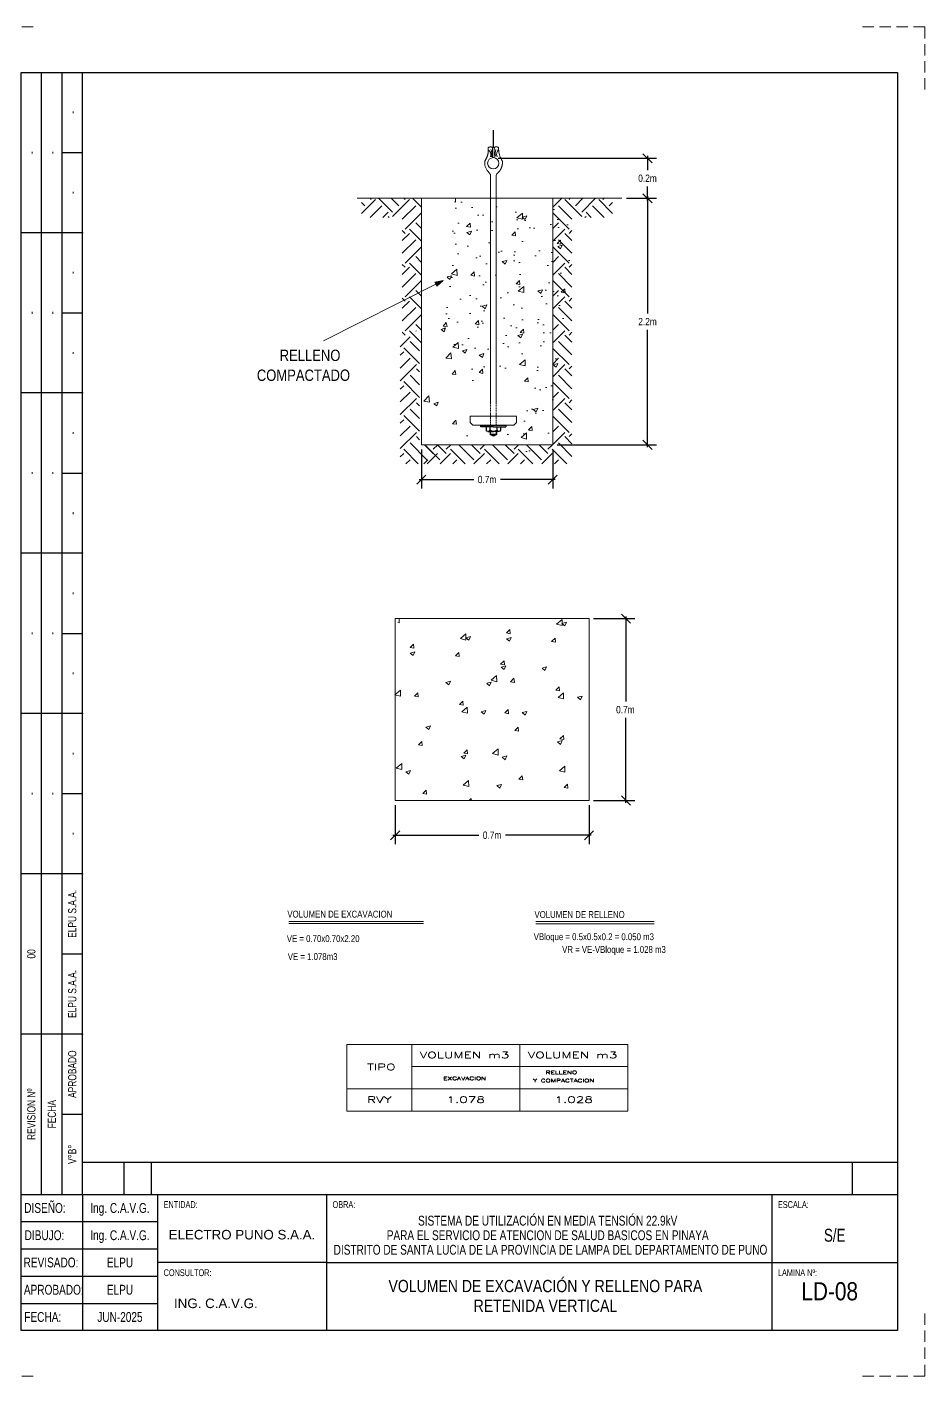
# Model space of a CAD drawing. Header units: millimetres. Extents: x 1804 to 3757, y 2643 to 7323.
# Drawn here: x 2236.7 to 2434.2, y 2642.5 to 2939.5 of the extents above; entities that cross this region are included whole.
import ezdxf
from ezdxf.enums import TextEntityAlignment as Align

# ---------------------------------------------------------------- set-up
doc = ezdxf.new("R2010")
doc.units = ezdxf.units.MM
doc.linetypes.add('DASHED', pattern=[0.75, 0.5, -0.25])
doc.linetypes.add('HIDDEN', pattern=[0.375, 0.25, -0.125])
for name, color, linetype in [('_Cajetin Linea 1', 5, 'Continuous'), ('_Cajetin Linea 2', 2, 'Continuous'), ('_Texto 1', 7, 'Continuous'), ('_Texto 2', 7, 'Continuous'), ('_Texto 3', 4, 'Continuous'), ('_Texto 4', 7, 'Continuous'), ('_Texto 6', 7, 'Continuous'), ('CAJETIN_T-1', 104, 'Continuous'), ('TEXTO', 7, 'Continuous')]:
    doc.layers.add(name, color=color, linetype=linetype)
for name, color, linetype, lineweight in [('_Cajetin Linea 3', 5, 'Continuous', 30), ('_Cajetin Linea 4', 3, 'DASHED', 0), ('DIBUJO', 7, 'Continuous', 20), ('POSTE', 7, 'Continuous', 13)]:
    doc.layers.add(name, color=color, linetype=linetype, lineweight=lineweight)
doc.styles.add('Cajetin', font='swissc.ttf')
doc.styles.add('Disylays_86', font='swisscl.ttf', dxfattribs={"height": 2.2})
doc.styles.add('hco_01', font='simplex.shx', dxfattribs={"width": 1.6, "height": 3})
doc.styles.add('ROMANS', font='romans.shx')
doc.styles.add('TEXTO1', font='arial.ttf')
doc.styles.add('texto50', font='ARIALN.TTF', dxfattribs={"height": 0.06})
doc.dimstyles.new('ELECTRICO', dxfattribs={"dimtxt": 1.4, "dimasz": 2, "dimexe": 2, "dimexo": 1, "dimgap": 1, "dimtad": 0, "dimtih": 1, "dimtoh": 1, "dimdsep": 46, "dimtxsty": 'ROMANS', "dimblk1": 'OBLIQUE', "dimblk2": 'OBLIQUE', "dimsah": 1, "dimcen": 0.09, "dimdle": 0.5, "dimclrd": 7, "dimclrt": 7, "dimadec": 0, "dimazin": 0, "dimtfac": 0.1125, "dimtofl": 0, "dimtmove": 2, "dimatfit": 2, "dimfxl": 1, "dimtolj": 1, "dimlwd": -1, "dimarcsym": 0})

# ---------------------------------------------------------------- blocks, each defined once
blk = doc.blocks.new('TUERCAEX')
for p, q in [((1.5, 0), (-1.5, 0)), ((-1.5, 0), (-1.5, -0.2)), ((1.5, -0.2), (1.5, 0)), ((-0.86, -0.2), (-0.86, -0.6)), ((-0.66, -0.75), (0, -0.75)), ((-0.43, -0.2), (-0.43, -0.75)), ((-0.37, -0.72), (-0.37, -1.13)), ((-0.37, -1.13), (-0.37, -0.72)), ((-0.37, -1.13), (0.4, -1.13)), ((-0.37, -1.13), (0, -1.33)), ((0.4, -1.13), (-0.37, -1.13)), ((0.67, -0.75), (0, -0.75)), ((0, -1.33), (0.4, -1.13)), ((0.4, -0.75), (0.4, -1.13)), ((0.43, -0.2), (0.43, -0.75)), ((0.86, -0.2), (0.86, -0.57))]:
    blk.add_line(p, q)
at = {"color": 7}
for q in [(-1.5, -0.2), (1.5, -0.2)]:
    blk.add_line((0, -0.2), q, dxfattribs=at)
for centre, radius, start, end in [((-0.65, -0.53), 0.224, 200.6742, 340.9874), ((-0.01, -0.07), 0.684, 231.2204, 310.0314), ((0.64, -0.54), 0.216, 194.3886, 349.7862)]:
    blk.add_arc(centre, radius, start, end)
blk = doc.blocks.new('CAJETIN ARMADO')
at = {"layer": '_Cajetin Linea 1', "ltscale": 5}
for p, q in [((1569.36, 5536.82), (1389.95, 5536.82)), ((1399.05, 5536.82), (1399.05, 5529.78)), ((1405.05, 5536.82), (1405.05, 5529.78)), ((1559.36, 5536.82), (1559.36, 5529.78))]:
    blk.add_line(p, q, dxfattribs=at)
at = {"layer": '_Cajetin Linea 1'}
for p in [(1376.45, 5529.82), (1389.95, 5529.82)]:
    blk.add_line(p, (1569.36, 5529.82), dxfattribs=at)
at = {"layer": '_Cajetin Linea 1', "color": 5}
for p, q in [((1389.95, 5529.82), (1389.95, 5499.82)), ((1406.45, 5529.82), (1406.45, 5499.82)), ((1443.64, 5529.82), (1443.64, 5499.82)), ((1541.67, 5529.82), (1541.67, 5499.82)), ((1376.45, 5523.82), (1406.45, 5523.82)), ((1376.45, 5517.82), (1406.45, 5517.82)), ((1443.64, 5514.82), (1406.45, 5514.82)), ((1443.64, 5514.82), (1569.36, 5514.82)), ((1376.45, 5511.82), (1406.45, 5511.82)), ((1376.45, 5505.82), (1406.45, 5505.82))]:
    blk.add_line(p, q, dxfattribs=at)
at = {"layer": '_Cajetin Linea 2', "color": 3}
for points in [[(1380.95, 5529.82), (1380.95, 5776.82)], [(1385.45, 5529.82), (1385.45, 5776.82)], [(1389.95, 5529.82), (1389.95, 5776.82)], [(1385.45, 5759.18), (1389.95, 5759.18)], [(1389.95, 5741.53), (1376.45, 5741.53)], [(1385.45, 5723.89), (1389.95, 5723.89)], [(1389.95, 5706.25), (1376.45, 5706.25)], [(1385.45, 5688.61), (1389.95, 5688.61)], [(1389.95, 5670.96), (1376.45, 5670.96)], [(1385.45, 5653.32), (1389.95, 5653.32)], [(1389.95, 5635.68), (1376.45, 5635.68)], [(1385.45, 5618.03), (1389.95, 5618.03)], [(1389.95, 5600.39), (1376.45, 5600.39)], [(1385.45, 5582.75), (1389.95, 5582.75)], [(1389.95, 5565.11), (1376.45, 5565.11)], [(1385.45, 5547.46), (1389.95, 5547.46)]]:
    blk.add_lwpolyline(points, dxfattribs=at)
at = {"layer": '_Cajetin Linea 2', "color": 2}
blk.add_point((1389.95, 5600.39), dxfattribs=at)
at = {"layer": '_Cajetin Linea 2', "color": 3}
blk.add_point((1380.95, 5565.11), dxfattribs=at)
at = {"layer": '_Cajetin Linea 2'}
for p in [(1385.45, 5565.11), (1389.95, 5565.11)]:
    blk.add_point(p, dxfattribs=at)
at = {"layer": '_Cajetin Linea 3', "ltscale": 0.1}
blk.add_lwpolyline([(1569.36, 5499.82), (1376.45, 5499.82), (1376.45, 5776.82), (1569.36, 5776.82)], close=True, dxfattribs=at)
at = {"layer": '_Cajetin Linea 4', "ltscale": 5}
for p, q in [((1365.36, 5786.82), (1365.36, 5771.82)), ((1365.36, 5786.82), (1380.36, 5786.82)), ((1575.36, 5786.82), (1560.36, 5786.82)), ((1575.36, 5786.82), (1575.36, 5771.82)), ((1365.36, 5489.82), (1365.36, 5504.82)), ((1575.36, 5489.82), (1575.36, 5504.82)), ((1365.36, 5489.82), (1380.36, 5489.82)), ((1575.36, 5489.82), (1560.36, 5489.82))]:
    blk.add_line(p, q, dxfattribs=at)
at = {"layer": 'CAJETIN_T-1', "color": 2}
for p in [(1389.95, 5741.53), (1389.95, 5706.25), (1389.95, 5670.96), (1389.95, 5635.68)]:
    blk.add_point(p, dxfattribs=at)
at = {"layer": '_Texto 1', "style": 'Disylays_86'}
for s, p in [('-', (1387.7, 5768)), ('-', (1378.7, 5759.18)), ('-', (1383.2, 5759.18)), ('-', (1387.7, 5750.36)), ('-', (1387.7, 5732.71)), ('-', (1378.7, 5723.89)), ('-', (1383.2, 5723.89)), ('-', (1387.7, 5715.07)), ('-', (1387.7, 5697.43)), ('-', (1378.7, 5688.61)), ('-', (1383.2, 5688.61)), ('-', (1387.7, 5679.78)), ('-', (1387.7, 5662.14)), ('-', (1378.7, 5653.32)), ('-', (1383.2, 5653.32)), ('-', (1387.7, 5644.5)), ('-', (1387.7, 5626.86)), ('-', (1378.7, 5618.03)), ('-', (1383.2, 5618.03)), ('-', (1387.7, 5609.21)), ('ELPU S.A.A.', (1387.7, 5591.57)), ('00', (1378.7, 5582.75)), ('ELPU S.A.A.', (1387.7, 5573.93)), ('APROBADO', (1387.7, 5556.28)), ('REVISION Nº', (1378.7, 5547.46)), ('FECHA', (1383.2, 5547.46)), ('V%%DB%%D', (1387.7, 5538.64))]:
    blk.add_text(s, height=1.8, rotation=90, dxfattribs=at).set_placement(p, align=Align.MIDDLE_CENTER)
for s, p in [('DISEÑO:', (1381.69, 5526.82)), ('SISTEMA DE UTILIZACIÓN EN MEDIA TENSIÓN 22.9kV ', (1492.66, 5524.02)), ('DIBUJO:', (1381.59, 5520.82)), ('PARA EL SERVICIO DE ATENCION DE SALUD BASICOS EN PINAYA ', (1492.66, 5520.82)), (' DISTRITO DE SANTA LUCIA DE LA PROVINCIA DE LAMPA DEL DEPARTAMENTO DE PUNO', (1492.66, 5517.62)), ('REVISADO:  ', (1383.64, 5514.82)), ('APROBADO:', (1383.64, 5508.82)), ('FECHA:', (1381.21, 5502.82))]:
    blk.add_text(s, height=2.16, dxfattribs=at).set_placement(p, align=Align.MIDDLE_CENTER)
at = {"layer": '_Texto 2', "style": 'Disylays_86'}
for s, p in [('ENTIDAD:', (1407.81, 5526.82)), ('OBRA:', (1445, 5526.82)), ('ESCALA:', (1543.03, 5526.82)), ('CONSULTOR:', (1407.81, 5511.82)), ('LAMINA Nº:', (1543.03, 5511.82))]:
    blk.add_text(s, height=1.5, dxfattribs=at).set_placement(p)
at = {"layer": '_Texto 3', "style": 'Disylays_86'}
for s, p in [('Ing. C.A.V.G.', (1398.2, 5526.82)), ('Ing. C.A.V.G.', (1398.2, 5520.82)), ('ELPU', (1398.2, 5514.82)), ('ELPU', (1398.2, 5508.82)), ('JUN-2025', (1398.2, 5502.82))]:
    blk.add_text(s, height=2.16, dxfattribs=at).set_placement(p, align=Align.MIDDLE_CENTER)
at = {"layer": '_Texto 4', "ltscale": 2, "style": 'TEXTO1'}
for s, p in [('ELECTRO PUNO S.A.A.', (1408.92, 5519.89)), ('ING. C.A.V.G.', (1410.1, 5504.77))]:
    blk.add_text(s, height=2.1, dxfattribs=at).set_placement(p)
at = {"layer": '_Texto 6', "style": 'Disylays_86'}
blk.add_text('S/E', height=2.851, dxfattribs=at).set_placement((1555.52, 5520.82), align=Align.MIDDLE_CENTER)
blk = doc.blocks.new('_Oblique')
at = {"color": 0, "lineweight": -2}
blk.add_line((-0.5, -0.5), (0.5, 0.5), dxfattribs=at)
blk = doc.blocks.new('*D372')
at = {"layer": 'Defpoints', "color": 0, "transparency": 16777216}
for p in [(2339.43, 2910.61), (2373.3, 2910.61), (2367.65, 2901.79)]:
    blk.add_point(p, dxfattribs=at)
at = {"layer": 'TEXTO', "color": 0, "lineweight": -2, "transparency": 16777216}
for p, q in [((2340.43, 2910.61), (2375.3, 2910.61)), ((2368.65, 2901.79), (2375.3, 2901.79))]:
    blk.add_line(p, q, dxfattribs=at)
at = {"layer": 'TEXTO', "color": 7, "transparency": 16777216}
for p, q in [((2373.3, 2911.11), (2373.3, 2908.02)), ((2373.3, 2901.29), (2373.3, 2904.38))]:
    blk.add_line(p, q, dxfattribs=at)
at = {"layer": 'TEXTO', "color": 7, "transparency": 16777216, "xscale": 2, "yscale": 2, "zscale": 2}
for p, rotation in [((2373.3, 2910.61), 90), ((2373.3, 2901.79), 270)]:
    blk.add_blockref('_Oblique', p, dxfattribs=dict(at, rotation=rotation))
at = {"layer": 'TEXTO', "color": 7, "lineweight": 15, "transparency": 16777216, "insert": (2373.3, 2906.2), "char_height": 0.06, "attachment_point": 5, "style": 'texto50'}
blk.add_mtext('\\A1;{\\H26.667x;0.2m}', dxfattribs=at)
blk = doc.blocks.new('*D373')
at = {"layer": 'Defpoints', "color": 0, "transparency": 16777216}
for p in [(2367.65, 2901.79), (2352.44, 2847.52), (2373.3, 2847.52)]:
    blk.add_point(p, dxfattribs=at)
at = {"layer": 'TEXTO', "color": 0, "lineweight": -2, "transparency": 16777216}
for p, q in [((2368.65, 2901.79), (2375.3, 2901.79)), ((2353.44, 2847.52), (2375.3, 2847.52))]:
    blk.add_line(p, q, dxfattribs=at)
at = {"layer": 'TEXTO', "color": 7, "transparency": 16777216}
for p, q in [((2373.3, 2902.29), (2373.3, 2876.46)), ((2373.3, 2847.02), (2373.3, 2872.85))]:
    blk.add_line(p, q, dxfattribs=at)
at = {"layer": 'TEXTO', "color": 7, "transparency": 16777216, "xscale": 2, "yscale": 2, "zscale": 2}
for p, rotation in [((2373.3, 2901.79), 90), ((2373.3, 2847.52), 270)]:
    blk.add_blockref('_Oblique', p, dxfattribs=dict(at, rotation=rotation))
at = {"layer": 'TEXTO', "color": 7, "lineweight": 15, "transparency": 16777216, "insert": (2373.3, 2874.65), "char_height": 0.06, "attachment_point": 5, "style": 'texto50'}
blk.add_mtext('\\A1;{\\H26.667x;2.2m}', dxfattribs=at)
blk = doc.blocks.new('*D374')
at = {"layer": 'Defpoints', "color": 0, "transparency": 16777216}
for p in [(2323.54, 2847.52), (2352.44, 2847.52), (2323.54, 2839.87)]:
    blk.add_point(p, dxfattribs=at)
at = {"layer": 'TEXTO', "color": 0, "lineweight": -2, "transparency": 16777216}
for p, q in [((2323.54, 2846.52), (2323.54, 2837.87)), ((2352.44, 2846.52), (2352.44, 2837.87))]:
    blk.add_line(p, q, dxfattribs=at)
at = {"layer": 'TEXTO', "color": 7, "transparency": 16777216}
for p, q in [((2323.04, 2839.87), (2335.05, 2839.87)), ((2352.94, 2839.87), (2340.94, 2839.87))]:
    blk.add_line(p, q, dxfattribs=at)
at = {"layer": 'TEXTO', "color": 7, "transparency": 16777216, "xscale": 2, "yscale": 2, "zscale": 2, "rotation": 180}
blk.add_blockref('_Oblique', (2323.54, 2839.87), dxfattribs=at)
at = {"layer": 'TEXTO', "color": 7, "transparency": 16777216, "xscale": 2, "yscale": 2, "zscale": 2}
blk.add_blockref('_Oblique', (2352.44, 2839.87), dxfattribs=at)
at = {"layer": 'TEXTO', "color": 7, "lineweight": 15, "transparency": 16777216, "insert": (2337.99, 2839.87), "char_height": 0.06, "attachment_point": 5, "style": 'texto50'}
blk.add_mtext('\\A1;{\\H26.667x;0.7m}', dxfattribs=at)
blk = doc.blocks.new('*D375')
at = {"layer": 'Defpoints', "color": 0, "transparency": 16777216}
for p in [(2317.76, 2769.21), (2360.43, 2769.21), (2317.76, 2761.57)]:
    blk.add_point(p, dxfattribs=at)
at = {"layer": 'TEXTO', "color": 0, "lineweight": -2, "transparency": 16777216}
for p, q in [((2317.76, 2768.21), (2317.76, 2759.57)), ((2360.43, 2768.21), (2360.43, 2759.57))]:
    blk.add_line(p, q, dxfattribs=at)
at = {"layer": 'TEXTO', "color": 7, "transparency": 16777216}
for p, q in [((2317.26, 2761.57), (2336.15, 2761.57)), ((2360.93, 2761.57), (2342.03, 2761.57))]:
    blk.add_line(p, q, dxfattribs=at)
at = {"layer": 'TEXTO', "color": 7, "transparency": 16777216, "xscale": 2, "yscale": 2, "zscale": 2, "rotation": 180}
blk.add_blockref('_Oblique', (2317.76, 2761.57), dxfattribs=at)
at = {"layer": 'TEXTO', "color": 7, "transparency": 16777216, "xscale": 2, "yscale": 2, "zscale": 2}
blk.add_blockref('_Oblique', (2360.43, 2761.57), dxfattribs=at)
at = {"layer": 'TEXTO', "color": 7, "lineweight": 15, "transparency": 16777216, "insert": (2339.09, 2761.57), "char_height": 0.06, "attachment_point": 5, "style": 'texto50'}
blk.add_mtext('\\A1;{\\H26.667x;0.7m}', dxfattribs=at)
blk = doc.blocks.new('*D376')
at = {"layer": 'Defpoints', "color": 0, "transparency": 16777216}
for p in [(2360.43, 2809.25), (2360.43, 2769.21), (2368.54, 2769.21)]:
    blk.add_point(p, dxfattribs=at)
at = {"layer": 'TEXTO', "color": 7, "transparency": 16777216}
for p, q in [((2368.54, 2809.75), (2368.54, 2791.02)), ((2368.54, 2768.71), (2368.54, 2787.39))]:
    blk.add_line(p, q, dxfattribs=at)
at = {"layer": 'TEXTO', "color": 0, "lineweight": -2, "transparency": 16777216}
for p, q in [((2361.43, 2809.25), (2370.54, 2809.25)), ((2361.43, 2769.21), (2370.54, 2769.21))]:
    blk.add_line(p, q, dxfattribs=at)
at = {"layer": 'TEXTO', "color": 7, "transparency": 16777216, "xscale": 2, "yscale": 2, "zscale": 2}
for p, rotation in [((2368.54, 2809.25), 90), ((2368.54, 2769.21), 270)]:
    blk.add_blockref('_Oblique', p, dxfattribs=dict(at, rotation=rotation))
at = {"layer": 'TEXTO', "color": 7, "lineweight": 15, "transparency": 16777216, "insert": (2368.42, 2789.2), "char_height": 0.06, "attachment_point": 5, "style": 'texto50'}
blk.add_mtext('\\A1;{\\H26.667x;0.7m}', dxfattribs=at)

msp = doc.modelspace()

# ---------------------------------------------------------------- hatches: boundary and pattern name
at = {"lineweight": 15}
h = msp.add_hatch(dxfattribs=at)
h.set_pattern_fill('AR-CONC', color=256, scale=1.40625, angle=-5.55658, style=0)
h.set_pattern_definition([(44.4434, (2084.01, 2720.579), (9.95363, -1.85496), [1.0547, -11.60156]), (349.4434, (2084.01, 2720.579), (-0.9178, 10.71693), [0.84375, -9.28125]), (94.8948, (2084.84, 2720.424), (9.03584, 8.86196), [0.89635, -9.8598]), (40.6276, (2084.282, 2723.378), (14.71218, -3.7699), [1.582, -17.40234]), (91.079, (2085.508, 2723.064), (14.40834, 12.3615), [1.3445, -14.7897]), (345.6276, (2084.282, 2723.378), (14.4083, 12.3615), [1.2656, -13.9219]), (15.4434, (2085.614, 2722.542), (7.80634, -6.448), [1.0547, -11.60156]), (320.4434, (2085.614, 2722.542), (4.39295, 9.8182), [0.84375, -9.28125]), (65.8948, (2086.264, 2722.005), (12.19928, 3.37018), [0.89635, -9.8598]), (31.9434, (2084.01, 2720.5787), (0.62348, 4.642765), [0, -9.16875, 0, -9.421875, 0, -9.31641]), (1.9434, (2084.01, 2720.5787), (4.21908, 5.16214), [0, -5.371875, 0, -8.95781, 0, -3.55078]), (321.9434, (2080.889, 2720.8823), (7.44089, -1.04257), [0, -3.51562, 0, -10.96875, 0, -14.55469]), (311.9434, (2079.489, 2721.0185), (8.29883, 0.60701), [0, -4.57031, 0, -7.28437, 0, -10.33594])])
h.paths.add_polyline_path([(2357.243, 2899.376), (2330.874, 2901.941), (2327.944, 2871.816), (2334.73, 2860.717), (2341.492, 2864.852), (2346.048, 2857.402), (2340.876, 2854.24), (2341.067, 2853.928), (2340.062, 2853.313), (2340.448, 2852.682, -0.3283872), (2340.238, 2852.244), (2340.152, 2852.192), (2340.513, 2851.602), (2339.809, 2850.728), (2338.711, 2850.5), (2338.351, 2851.09), (2338.294, 2851.055, -0.5100449), (2337.676, 2851.218), (2337.393, 2851.681), (2336.388, 2851.067), (2334.411, 2850.287), (2331.026, 2848.217), (2330.664, 2848.808), (2327.878, 2847.709), (2351.907, 2845.371), (2351.996, 2845.444)])
at = {"linetype": 'Continuous', "lineweight": 15}
msp.add_hatch(color=256, dxfattribs=at).paths.add_polyline_path([(2328.287, 2883.664), (2326.476, 2883.325), (2326.706, 2882.868), (2326.935, 2882.412)])

# ---------------------------------------------------------------- linework, layer by layer
for p, q in [((2339.329, 2916.772), (2339.329, 2912.954)), ((2339.39, 2916.772), (2339.39, 2912.955)), ((2338.775, 2906.865), (2338.772, 2856.73)), ((2340.012, 2906.847), (2340, 2856.73)), ((2328.287, 2883.664), (2326.476, 2883.325)), ((2326.476, 2883.325), (2326.706, 2882.868)), ((2326.706, 2882.868), (2326.935, 2882.412)), ((2328.287, 2883.664), (2326.935, 2882.412)), ((2340.255, 2851.83), (2338.5, 2851.83))]:
    msp.add_line(p, q, dxfattribs=at)
at = {"lineweight": 15}
for p, q in [((2367.646, 2901.786), (2309.395, 2901.786)), ((2312.495, 2901.528), (2312.238, 2901.786)), ((2317.156, 2898.732), (2314.102, 2901.786)), ((2318.555, 2900.13), (2316.899, 2901.786)), ((2319.953, 2901.528), (2319.695, 2901.786)), ((2323.542, 2899.804), (2321.56, 2901.786)), ((2323.542, 2901.786), (2323.542, 2847.518)), ((2352.444, 2901.786), (2352.444, 2847.518)), ((2352.444, 2899.804), (2354.427, 2901.786)), ((2356.033, 2901.528), (2356.291, 2901.786)), ((2357.432, 2900.13), (2359.088, 2901.786)), ((2358.83, 2898.732), (2361.884, 2901.786)), ((2363.491, 2901.528), (2363.749, 2901.786)), ((2310.374, 2898.475), (2313.428, 2901.528)), ((2311.097, 2900.13), (2310.374, 2900.853)), ((2312.263, 2897.567), (2314.826, 2900.13)), ((2315.06, 2897.567), (2316.224, 2898.732)), ((2317.156, 2897.799), (2320.885, 2901.528)), ((2319.323, 2897.17), (2322.284, 2900.13)), ((2356.663, 2897.17), (2353.703, 2900.13)), ((2358.83, 2897.799), (2355.101, 2901.528)), ((2360.927, 2897.567), (2359.762, 2898.732)), ((2363.723, 2897.567), (2361.161, 2900.13)), ((2365.612, 2898.475), (2362.559, 2901.528)), ((2364.889, 2900.13), (2365.612, 2900.853)), ((2316.456, 2897.567), (2316.224, 2897.799)), ((2319.953, 2895.003), (2323.542, 2898.592)), ((2323.542, 2895.143), (2322.284, 2896.401)), ((2356.033, 2895.003), (2352.444, 2898.592)), ((2352.444, 2895.143), (2353.703, 2896.401)), ((2359.53, 2897.567), (2359.762, 2897.799)), ((2319.953, 2894.071), (2319.323, 2894.7)), ((2319.323, 2892.509), (2320.885, 2894.071)), ((2323.542, 2892.346), (2320.885, 2895.003)), ((2352.444, 2892.346), (2355.101, 2895.003)), ((2356.663, 2892.509), (2355.101, 2894.071)), ((2356.033, 2894.071), (2356.663, 2894.7)), ((2319.323, 2889.712), (2322.284, 2892.672)), ((2319.953, 2887.545), (2323.542, 2891.134)), ((2356.033, 2887.545), (2352.444, 2891.134)), ((2356.663, 2889.712), (2353.703, 2892.672)), ((2319.953, 2886.613), (2319.323, 2887.243)), ((2323.542, 2884.888), (2320.885, 2887.545)), ((2323.542, 2887.685), (2322.284, 2888.943)), ((2352.444, 2887.685), (2353.703, 2888.943)), ((2352.444, 2884.888), (2355.101, 2887.545)), ((2356.033, 2886.613), (2356.663, 2887.243)), ((2319.323, 2885.051), (2320.885, 2886.613)), ((2319.323, 2882.254), (2322.284, 2885.214)), ((2356.663, 2882.254), (2353.703, 2885.214)), ((2356.663, 2885.051), (2355.101, 2886.613)), ((2319.953, 2880.087), (2323.542, 2883.676)), ((2323.542, 2880.227), (2322.284, 2881.486)), ((2356.033, 2880.087), (2352.444, 2883.676)), ((2352.444, 2880.227), (2353.703, 2881.486)), ((2319.953, 2879.155), (2319.323, 2879.785)), ((2319.323, 2877.593), (2320.885, 2879.155)), ((2323.542, 2877.43), (2320.885, 2880.087)), ((2352.444, 2877.43), (2355.101, 2880.087)), ((2356.663, 2877.593), (2355.101, 2879.155)), ((2356.033, 2879.155), (2356.663, 2879.785)), ((2319.323, 2874.796), (2322.284, 2877.757)), ((2319.953, 2872.629), (2323.542, 2876.218)), ((2356.033, 2872.629), (2352.444, 2876.218)), ((2356.663, 2874.796), (2353.703, 2877.757)), ((2319.953, 2871.697), (2319.323, 2872.327)), ((2323.542, 2869.973), (2320.885, 2872.629)), ((2323.542, 2872.769), (2322.284, 2874.028)), ((2322.334, 2872.541), (2322.423, 2872.629)), ((2327.873, 2872.899), (2328.858, 2873.277)), ((2327.873, 2872.899), (2328.572, 2872.427)), ((2328.339, 2873.64), (2329.017, 2874.448)), ((2328.339, 2873.64), (2329.18, 2873.566)), ((2328.573, 2872.427), (2328.858, 2873.277)), ((2329.18, 2873.566), (2329.017, 2874.447)), ((2352.444, 2872.769), (2353.703, 2874.028)), ((2352.444, 2869.973), (2355.101, 2872.629)), ((2356.033, 2871.697), (2356.663, 2872.327)), ((2318.885, 2869.092), (2321.055, 2871.262)), ((2323.104, 2868.219), (2321.025, 2870.299)), ((2356.663, 2867.339), (2353.703, 2870.299)), ((2356.663, 2870.135), (2355.101, 2871.697)), ((2318.885, 2867.228), (2319.626, 2867.968)), ((2318.885, 2864.431), (2321.025, 2866.57)), ((2323.104, 2865.423), (2319.626, 2868.901)), ((2328.899, 2866.627), (2329.994, 2867.769)), ((2328.899, 2866.627), (2330.15, 2866.433)), ((2330.15, 2866.433), (2329.995, 2867.769)), ((2336.267, 2867.237), (2337.252, 2867.615)), ((2336.267, 2867.237), (2336.966, 2866.765)), ((2336.967, 2866.765), (2337.252, 2867.615)), ((2356.033, 2865.172), (2352.444, 2868.761)), ((2352.444, 2865.312), (2353.703, 2866.57)), ((2318.885, 2861.634), (2321.415, 2864.164)), ((2321.415, 2864.164), (2322.423, 2865.172)), ((2322.426, 2864.237), (2322.423, 2864.239)), ((2323.104, 2863.558), (2322.426, 2864.237)), ((2330.291, 2863.062), (2330.969, 2863.87)), ((2331.131, 2862.988), (2330.969, 2863.87)), ((2352.444, 2862.515), (2355.101, 2865.172)), ((2356.663, 2862.677), (2355.101, 2864.239)), ((2356.033, 2864.239), (2356.663, 2864.869)), ((2318.885, 2859.77), (2319.626, 2860.511)), ((2323.104, 2857.965), (2319.626, 2861.443)), ((2323.104, 2860.761), (2321.025, 2862.841)), ((2330.291, 2863.062), (2331.131, 2862.988)), ((2356.033, 2857.714), (2352.444, 2861.303)), ((2356.663, 2859.881), (2353.703, 2862.841)), ((2318.885, 2856.973), (2321.025, 2859.112)), ((2318.885, 2854.176), (2322.423, 2857.714)), ((2324.086, 2857.139), (2325.182, 2858.28)), ((2325.337, 2856.944), (2325.182, 2858.28)), ((2352.444, 2857.854), (2353.703, 2859.112)), ((2352.444, 2855.057), (2355.101, 2857.714)), ((2356.033, 2856.782), (2356.663, 2857.411)), ((2323.104, 2853.304), (2321.025, 2855.383)), ((2323.104, 2856.1), (2322.423, 2856.782)), ((2324.086, 2857.139), (2325.337, 2856.945)), ((2326.253, 2856.547), (2327.237, 2856.925)), ((2326.253, 2856.547), (2326.952, 2856.075)), ((2326.952, 2856.075), (2327.238, 2856.925)), ((2356.663, 2852.423), (2353.703, 2855.383)), ((2356.663, 2855.22), (2355.101, 2856.782)), ((2318.885, 2852.312), (2319.626, 2853.053)), ((2318.885, 2849.515), (2321.025, 2851.654)), ((2323.104, 2850.507), (2319.626, 2853.985)), ((2330.4, 2852.128), (2331.077, 2852.936)), ((2330.4, 2852.128), (2331.24, 2852.054)), ((2331.24, 2852.054), (2331.078, 2852.936)), ((2356.033, 2850.256), (2352.444, 2853.845)), ((2352.444, 2850.396), (2353.703, 2851.654)), ((2318.885, 2846.719), (2322.423, 2850.256)), ((2323.104, 2848.643), (2322.423, 2849.324)), ((2352.444, 2847.599), (2355.101, 2850.256)), ((2356.663, 2847.762), (2355.101, 2849.324)), ((2356.033, 2849.324), (2356.663, 2849.954)), ((2318.885, 2844.854), (2319.626, 2845.595)), ((2322.854, 2843.299), (2319.626, 2846.527)), ((2324.753, 2844.197), (2321.025, 2847.926)), ((2352.444, 2847.518), (2323.542, 2847.518)), ((2326.152, 2845.595), (2324.229, 2847.518)), ((2327.601, 2844.197), (2324.279, 2847.518)), ((2324.788, 2843.299), (2327.084, 2845.595)), ((2326.152, 2846.527), (2327.142, 2847.518)), ((2328.999, 2845.595), (2327.076, 2847.518)), ((2327.635, 2843.299), (2329.931, 2845.595)), ((2328.999, 2846.527), (2329.99, 2847.518)), ((2333.159, 2843.299), (2329.931, 2846.527)), ((2335.058, 2844.197), (2331.737, 2847.518)), ((2336.457, 2845.595), (2334.534, 2847.518)), ((2335.093, 2843.299), (2337.389, 2845.595)), ((2336.457, 2846.527), (2337.447, 2847.518)), ((2340.617, 2843.299), (2337.389, 2846.527)), ((2342.516, 2844.197), (2339.195, 2847.518)), ((2343.914, 2845.595), (2341.992, 2847.518)), ((2342.551, 2843.299), (2344.847, 2845.595)), ((2343.914, 2846.527), (2344.905, 2847.518)), ((2348.075, 2843.299), (2344.847, 2846.527)), ((2349.974, 2844.197), (2346.653, 2847.518)), ((2351.372, 2845.595), (2349.449, 2847.518)), ((2350.009, 2843.299), (2352.304, 2845.595)), ((2351.372, 2846.527), (2352.363, 2847.518)), ((2355.533, 2843.299), (2352.304, 2846.527)), ((2356.663, 2844.965), (2353.703, 2847.926)), ((2320.127, 2843.299), (2321.025, 2844.197)), ((2324.07, 2843.299), (2324.968, 2844.197)), ((2330.432, 2843.299), (2331.33, 2844.197)), ((2337.89, 2843.299), (2338.787, 2844.197)), ((2345.347, 2843.299), (2346.245, 2844.197)), ((2352.805, 2843.299), (2353.703, 2844.197)), ((2318.356, 2808.377), (2318.63, 2808.307)), ((2318.63, 2808.307), (2318.611, 2809.286)), ((2342.238, 2806.091), (2342.991, 2806.829)), ((2343.067, 2805.936), (2342.991, 2806.829)), ((2353.297, 2808.031), (2354.498, 2809.061)), ((2353.297, 2808.031), (2354.523, 2807.717)), ((2354.47, 2808.194), (2355.487, 2808.475)), ((2354.47, 2808.194), (2355.121, 2807.657)), ((2354.523, 2807.717), (2354.498, 2809.061)), ((2355.121, 2807.656), (2355.487, 2808.475)), ((2332.116, 2804.851), (2333.317, 2805.881)), ((2332.116, 2804.851), (2333.342, 2804.537)), ((2333.289, 2805.014), (2334.306, 2805.295)), ((2333.289, 2805.014), (2333.94, 2804.477)), ((2333.342, 2804.537), (2333.317, 2805.881)), ((2333.94, 2804.477), (2334.306, 2805.295)), ((2342.238, 2806.091), (2343.067, 2805.936)), ((2342.271, 2804.824), (2343.288, 2805.105)), ((2342.271, 2804.824), (2342.922, 2804.286)), ((2342.922, 2804.286), (2343.288, 2805.104)), ((2352.191, 2804.236), (2352.944, 2804.974)), ((2352.191, 2804.236), (2353.021, 2804.081)), ((2353.021, 2804.081), (2352.944, 2804.974)), ((2321.056, 2802.911), (2321.809, 2803.649)), ((2321.056, 2802.911), (2321.886, 2802.756)), ((2321.09, 2801.644), (2322.106, 2801.925)), ((2321.09, 2801.644), (2321.74, 2801.107)), ((2321.74, 2801.106), (2322.107, 2801.925)), ((2321.886, 2802.756), (2321.809, 2803.649)), ((2331.01, 2801.056), (2331.763, 2801.794)), ((2331.01, 2801.056), (2331.839, 2800.901)), ((2331.839, 2800.901), (2331.763, 2801.794)), ((2340.964, 2799.201), (2341.717, 2799.939)), ((2340.964, 2799.201), (2341.793, 2799.046)), ((2341.095, 2798.566), (2342.112, 2798.847)), ((2341.095, 2798.566), (2341.746, 2798.029)), ((2341.793, 2799.046), (2341.717, 2799.939)), ((2341.746, 2798.029), (2342.112, 2798.847)), ((2350.077, 2798.376), (2351.094, 2798.657)), ((2350.077, 2798.376), (2350.728, 2797.838)), ((2350.728, 2797.838), (2351.094, 2798.656)), ((2328.896, 2795.196), (2329.913, 2795.477)), ((2328.896, 2795.196), (2329.547, 2794.659)), ((2329.547, 2794.658), (2329.913, 2795.477)), ((2337.924, 2794.968), (2338.529, 2794.468)), ((2337.929, 2795.02), (2338.895, 2795.286)), ((2338.529, 2794.468), (2338.895, 2795.286)), ((2338.889, 2795.67), (2340.09, 2796.7)), ((2338.889, 2795.67), (2340.115, 2795.355)), ((2340.115, 2795.355), (2340.09, 2796.7)), ((2343.155, 2795.374), (2343.908, 2796.112)), ((2343.155, 2795.374), (2343.985, 2795.219)), ((2343.985, 2795.219), (2343.909, 2796.112)), ((2317.708, 2792.49), (2318.908, 2793.52)), ((2317.708, 2792.49), (2318.934, 2792.176)), ((2318.934, 2792.175), (2318.908, 2793.52)), ((2321.974, 2792.194), (2322.727, 2792.932)), ((2321.974, 2792.194), (2322.804, 2792.039)), ((2322.804, 2792.039), (2322.727, 2792.932)), ((2353.109, 2793.519), (2353.862, 2794.257)), ((2353.109, 2793.519), (2353.939, 2793.364)), ((2353.601, 2791.9), (2354.802, 2792.93)), ((2353.601, 2791.9), (2354.827, 2791.586)), ((2353.939, 2793.364), (2353.862, 2794.257)), ((2354.827, 2791.585), (2354.802, 2792.93)), ((2357.884, 2791.928), (2358.9, 2792.209)), ((2357.884, 2791.928), (2358.534, 2791.39)), ((2358.534, 2791.39), (2358.901, 2792.208)), ((2331.928, 2790.339), (2332.681, 2791.077)), ((2331.928, 2790.339), (2332.757, 2790.184)), ((2332.42, 2788.72), (2333.62, 2789.75)), ((2332.757, 2790.184), (2332.681, 2791.077)), ((2333.646, 2788.406), (2333.621, 2789.75)), ((2336.702, 2788.748), (2337.719, 2789.029)), ((2337.353, 2788.21), (2337.719, 2789.029)), ((2341.881, 2788.484), (2342.634, 2789.222)), ((2342.711, 2788.329), (2342.634, 2789.222)), ((2345.685, 2788.558), (2346.701, 2788.838)), ((2346.335, 2788.02), (2346.701, 2788.838)), ((2332.42, 2788.72), (2333.646, 2788.406)), ((2336.702, 2788.748), (2337.353, 2788.211)), ((2341.881, 2788.484), (2342.711, 2788.329)), ((2345.685, 2788.558), (2346.335, 2788.02)), ((2324.503, 2785.378), (2325.52, 2785.659)), ((2324.503, 2785.378), (2325.154, 2784.84)), ((2325.154, 2784.84), (2325.52, 2785.658)), ((2344.073, 2784.657), (2344.826, 2785.395)), ((2344.073, 2784.657), (2344.903, 2784.502)), ((2344.903, 2784.502), (2344.826, 2785.395)), ((2354.027, 2782.802), (2354.78, 2783.54)), ((2354.856, 2782.647), (2354.78, 2783.54)), ((2322.892, 2781.477), (2323.645, 2782.215)), ((2322.892, 2781.477), (2323.721, 2781.322)), ((2323.721, 2781.322), (2323.645, 2782.215)), ((2332.845, 2779.622), (2333.598, 2780.36)), ((2333.675, 2779.467), (2333.599, 2780.36)), ((2339.193, 2779.538), (2340.393, 2780.568)), ((2340.419, 2779.224), (2340.394, 2780.568)), ((2353.491, 2782.11), (2354.507, 2782.39)), ((2353.491, 2782.11), (2354.141, 2781.572)), ((2354.027, 2782.802), (2354.856, 2782.647)), ((2354.142, 2781.572), (2354.508, 2782.39)), ((2318.011, 2776.358), (2319.212, 2777.389)), ((2319.238, 2776.044), (2319.212, 2777.388)), ((2332.31, 2778.93), (2333.326, 2779.211)), ((2332.31, 2778.93), (2332.96, 2778.392)), ((2332.845, 2779.622), (2333.675, 2779.467)), ((2332.96, 2778.392), (2333.326, 2779.21)), ((2339.193, 2779.538), (2340.419, 2779.224)), ((2341.292, 2778.739), (2342.308, 2779.02)), ((2341.292, 2778.739), (2341.942, 2778.202)), ((2341.942, 2778.202), (2342.308, 2779.02)), ((2318.011, 2776.358), (2319.237, 2776.044)), ((2320.11, 2775.56), (2321.127, 2775.84)), ((2320.11, 2775.56), (2320.761, 2775.022)), ((2320.761, 2775.022), (2321.127, 2775.84)), ((2344.991, 2773.94), (2345.744, 2774.678)), ((2345.821, 2773.785), (2345.744, 2774.678)), ((2353.905, 2775.768), (2355.106, 2776.798)), ((2353.905, 2775.768), (2355.131, 2775.454)), ((2355.131, 2775.454), (2355.106, 2776.798)), ((2323.81, 2770.76), (2324.563, 2771.498)), ((2324.639, 2770.605), (2324.563, 2771.498)), ((2332.724, 2772.589), (2333.924, 2773.619)), ((2332.724, 2772.589), (2333.95, 2772.274)), ((2333.95, 2772.274), (2333.924, 2773.618)), ((2340.116, 2772.482), (2341.132, 2772.763)), ((2340.116, 2772.482), (2340.766, 2771.944)), ((2340.766, 2771.944), (2341.133, 2772.762)), ((2344.991, 2773.94), (2345.82, 2773.785)), ((2354.945, 2772.085), (2355.698, 2772.823)), ((2354.945, 2772.085), (2355.774, 2771.93)), ((2355.774, 2771.93), (2355.698, 2772.823)), ((2323.81, 2770.76), (2324.639, 2770.605)), ((2334.078, 2769.213), (2334.516, 2769.644)), ((2334.553, 2769.213), (2334.516, 2769.643))]:
    msp.add_line(p, q, dxfattribs=at)
at = {"linetype": 'HIDDEN', "lineweight": 15}
for p, q in [((2338.772, 2856.73), (2338.763, 2851.827)), ((2340, 2856.73), (2339.991, 2851.83))]:
    msp.add_line(p, q, dxfattribs=at)
at = {"color": 7, "lineweight": 15}
msp.add_lwpolyline([(2337.607, 2910.203, 0.1495849), (2337.458, 2909.722, 0.2062707), (2338.435, 2907.428)], format="xyb", dxfattribs=at)
at = {"lineweight": 15}
msp.add_lwpolyline([(2301.968, 2870.424), (2326.706, 2882.868)], dxfattribs=at)
at = {"color": 7, "lineweight": 15}
msp.add_lwpolyline([(2344.495, 2853.809), (2344.497, 2852.448), (2343.883, 2851.833), (2334.871, 2851.826), (2334.257, 2852.44), (2334.255, 2853.801)], close=True, dxfattribs=at)
at = {"lineweight": 15, "ltscale": 0.8}
msp.add_lwpolyline([(2317.756, 2809.247), (2360.426, 2809.247), (2360.426, 2769.213), (2317.756, 2769.213)], close=True, dxfattribs=at)
at = {"color": 7, "lineweight": 15}
for points in [[(2294.321, 2742.58), (2323.979, 2742.58)], [(2294.321, 2742.17), (2323.979, 2742.17)], [(2348.711, 2742.58), (2374.8, 2742.58)], [(2348.711, 2742.088), (2374.8, 2742.088)]]:
    msp.add_lwpolyline(points, dxfattribs=at)
at = {"linetype": 'Continuous', "lineweight": 15}
msp.add_circle((2339.352, 2909.511), 1.24, dxfattribs=at)
at = {"lineweight": 15}
msp.add_rational_spline([(2337.607, 2910.203), (2338.162, 2911.02), (2338.371, 2911.986), (2338.204, 2912.96), (2338.495, 2913.076), (2338.764, 2913.125), (2339.114, 2913.051), (2339.343, 2912.925), (2339.7, 2913.074), (2340.1, 2913.165), (2340.385, 2913.024), (2340.519, 2913.013), (2340.468, 2912.01), (2340.719, 2911.036), (2341.249, 2910.183), (2341.335, 2910.045), (2341.379, 2909.89), (2341.379, 2909.728), (2341.378, 2908.853), (2341.039, 2908.046), (2340.411, 2907.434)], [1, 0.951678303498, 0.951678303498, 1, 1, 1, 1, 1, 1, 1, 1, 1, 0.969521381344, 0.969521381344, 1, 0.974303900242, 0.974303900242, 1, 0.948354831772, 0.948354831772, 1], degree=3, knots=[0, 0, 0, 0, 0.7661618, 0.7661618, 0.7661618, 1.0088139, 1.2038051, 1.3411734, 1.503942, 1.7470052, 1.9691551, 1.9691551, 1.9691551, 2.5762505, 2.5762505, 2.5762505, 3.1333453, 3.1333453, 3.1333453, 3.9257551, 3.9257551, 3.9257551, 3.9257551], dxfattribs=at)
at = {"layer": 'DIBUJO', "color": 7, "lineweight": 15}
for p, q in [((2307.098, 2700.831), (2307.098, 2715.529)), ((2368.95, 2715.529), (2307.098, 2715.529)), ((2321.408, 2700.831), (2321.408, 2715.529)), ((2345.179, 2700.831), (2345.179, 2715.529)), ((2345.179, 2700.831), (2345.179, 2715.529)), ((2368.95, 2700.831), (2368.95, 2715.529)), ((2350.804, 2710.63), (2321.408, 2710.63)), ((2368.95, 2710.63), (2350.804, 2710.63)), ((2368.95, 2705.731), (2307.098, 2705.731)), ((2368.95, 2700.831), (2307.098, 2700.831))]:
    msp.add_line(p, q, dxfattribs=at)
at = {"layer": 'DIBUJO', "color": 7, "linetype": 'Continuous', "lineweight": 15}
msp.add_lwpolyline([(2339.15, 2913.022), (2339.188, 2910.74)], dxfattribs=at)
msp.add_lwpolyline([(2339.569, 2910.732), (2339.581, 2912.863, -0.4142136), (2339.763, 2913.043), (2339.763, 2913.043)], format="xyb", dxfattribs=at)
for centre, radius, start, end in [((2337.723, 2911.425), 1.126, 332.46499, 61.07111), ((2336.634, 2911.584), 2.418, 344.84311, 23.66811), ((2342.182, 2911.724), 2.41, 159.55231, 196.49526), ((2341.383, 2911.552), 1.305, 131.45416, 207.69466), ((2336.72, 2906.009), 2.226, 22.63691, 39.60127), ((2341.048, 2906.571), 1.072, 126.41411, 165.06624)]:
    msp.add_arc(centre, radius, start, end, dxfattribs=at)

# ---------------------------------------------------------------- block references
at = {"linetype": 'Continuous', "lineweight": 15, "xscale": -1.828125, "yscale": 1.828125, "zscale": 1.828125}
msp.add_blockref('TUERCAEX', (2339.377, 2851.83), dxfattribs=at)
at = {"layer": 'POSTE', "lineweight": 15}
msp.add_blockref('CAJETIN ARMADO', (858.976, -2847.311), dxfattribs=at)

# ---------------------------------------------------------------- texts
at = {"linetype": 'Continuous', "lineweight": 15, "style": 'Cajetin'}
for s, p in [('RELLENO', (2292.338, 2865.969)), ('COMPACTADO', (2287.305, 2861.588))]:
    msp.add_text(s, height=2.5, dxfattribs=at).set_placement(p)
at = {"color": 7, "lineweight": 15, "style": 'Cajetin'}
for s, p in [('VOLUMEN DE EXCAVACION', (2294.027, 2743.444)), ('VOLUMEN DE RELLENO', (2348.418, 2743.362)), ('VE = 0.70x0.70x2.20  ', (2293.909, 2738.059)), ('VBloque = 0.5x0.5x0.2 = 0.050 m3', (2348.253, 2738.473)), ('VE = 1.078m3', (2294.123, 2734.099)), ('VR = VE-VBloque = 1.028 m3', (2354.505, 2735.668))]:
    msp.add_text(s, height=1.5, dxfattribs=at).set_placement(p)
for s, p in [('VOLUMEN DE EXCAVACIÓN Y RELLENO PARA', (2350.825, 2662.653)), ('RETENIDA VERTICAL', (2350.825, 2657.974))]:
    msp.add_text(s, height=2.7, dxfattribs=at).set_placement(p, align=Align.MIDDLE)
at = {"lineweight": 15, "style": 'Cajetin'}
msp.add_text('LD-08', height=4, dxfattribs=at).set_placement((2413.399, 2661.172), align=Align.MIDDLE_CENTER)
at = {"layer": 'DIBUJO', "color": 7, "lineweight": 15, "style": 'hco_01', "width": 1.6}
for s, p in [('VOLUMEN m3', (2333.013, 2712.476)), ('VOLUMEN m3', (2356.784, 2712.476)), ('TIPO', (2314.696, 2709.853)), ('RVY', (2314.275, 2702.677)), ('1.078', (2333.277, 2702.677)), ('1.028', (2357.048, 2702.677))]:
    msp.add_text(s, height=1.3718, dxfattribs=at).set_placement(p, align=Align.CENTER)
for s, height, p in [('RELLENO', 0.7349, (2350.889, 2708.971)), ('EXCAVACION', 0.7349, (2328.347, 2707.674)), ('Y COMPACTACION', 0.73491, (2348.089, 2707.197))]:
    msp.add_text(s, height=height, dxfattribs=at).set_placement(p)

# ---------------------------------------------------------------- dimensions: what is measured, and where the dimension line sits
at = {"layer": 'TEXTO', "lineweight": 15}
for base, p1, p2, text, picture, middle in [((2373.301, 2910.613), (2367.646, 2901.786), (2339.429, 2910.613), '{\\H26.667x;0.2m}', '*D372', (2373.301, 2906.199)), ((2368.537, 2769.213), (2360.426, 2809.247), (2360.426, 2769.213), '{\\H26.667x;0.7m}', '*D376', (2368.418, 2789.204))]:
    dim = msp.add_linear_dim(base=base, p1=p1, p2=p2, angle=90, text=text, dimstyle='ELECTRICO', override={"dimtxsty": 'texto50'}, dxfattribs=at)
    dim.commit()
    dim.dimension.update_dxf_attribs({"geometry": picture, "text_midpoint": middle, "dimtype": 160})
dim = msp.add_linear_dim(base=(2373.301, 2847.518), p1=(2367.646, 2901.786), p2=(2352.444, 2847.518), angle=90, text='{\\H26.667x;2.2m}', dimstyle='ELECTRICO', override={"dimtxsty": 'texto50'}, dxfattribs=at)
dim.commit()
dim.dimension.update_dxf_attribs({"geometry": '*D373', "text_midpoint": (2373.301, 2874.652)})
for base, p1, p2, picture, middle in [((2323.542, 2839.87), (2352.444, 2847.518), (2323.542, 2847.518), '*D374', (2337.993, 2839.87)), ((2317.756, 2761.566), (2360.426, 2769.213), (2317.756, 2769.213), '*D375', (2339.091, 2761.566))]:
    dim = msp.add_linear_dim(base=base, p1=p1, p2=p2, text='{\\H26.667x;0.7m}', dimstyle='ELECTRICO', override={"dimtxsty": 'texto50'}, dxfattribs=at)
    dim.commit()
    dim.dimension.update_dxf_attribs({"geometry": picture, "text_midpoint": middle, "dimtype": 160})

doc.saveas('drawing.dxf')
